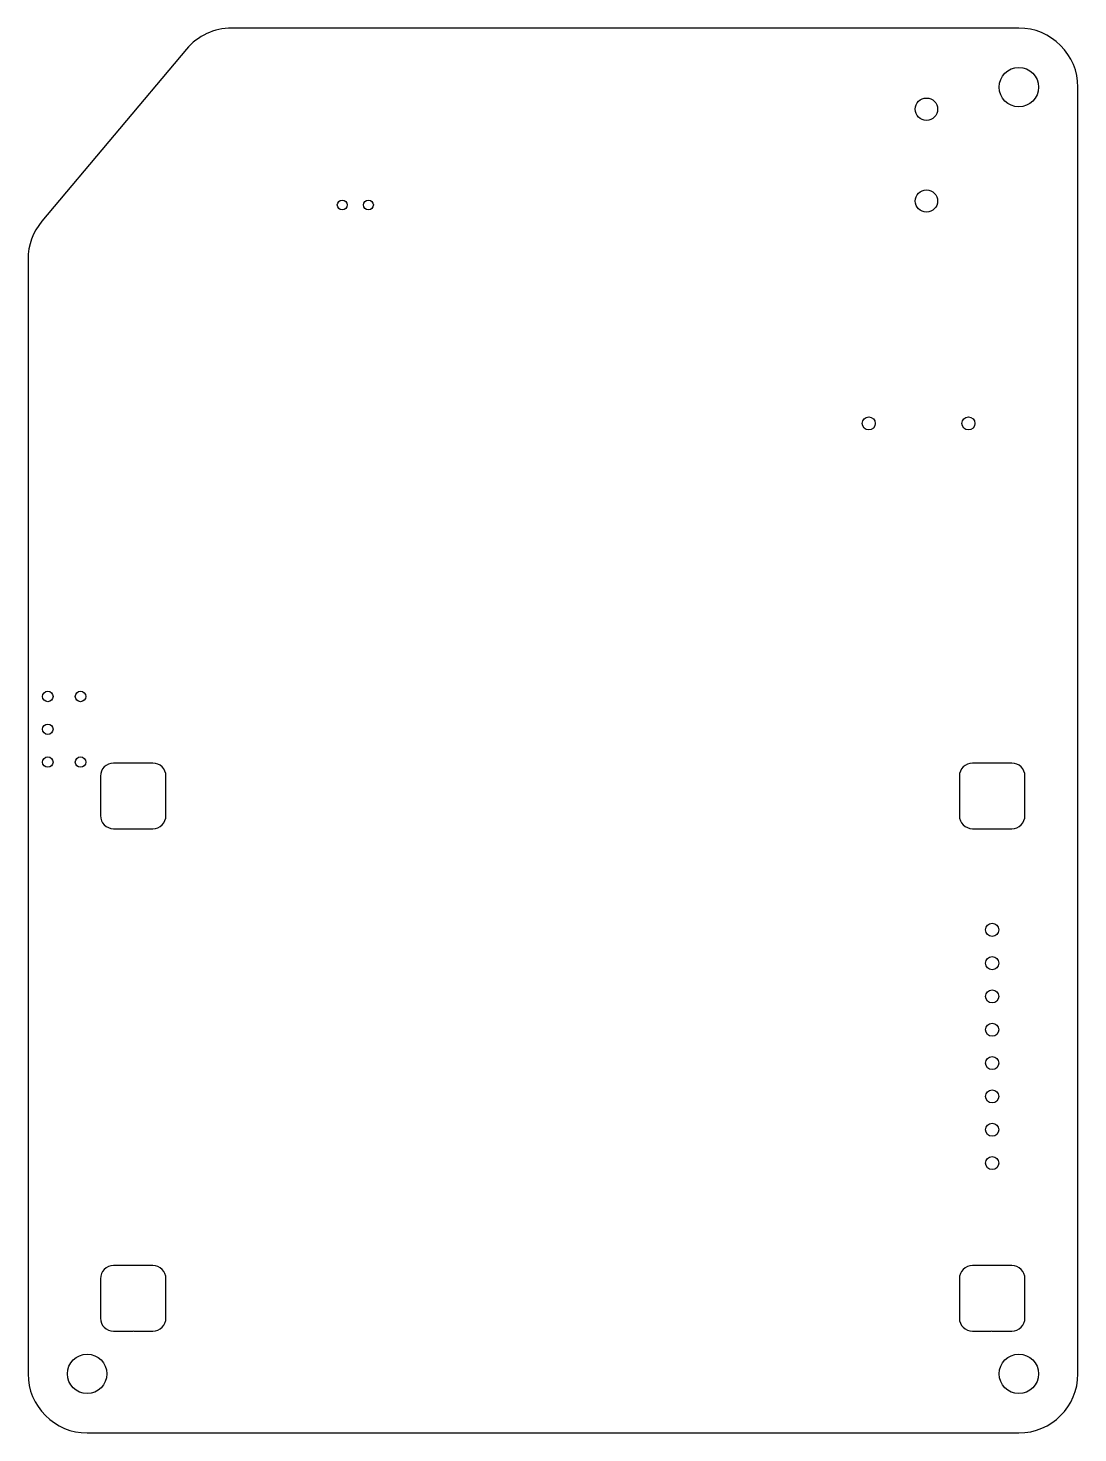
# Model space of a CAD drawing. Header units: millimetres. Extents: x -171 to -90, y 36 to 143.
import ezdxf

# ---------------------------------------------------------------- set-up
doc = ezdxf.new("R2010")
doc.units = ezdxf.units.MM
doc.layers.get('0').update_dxf_attribs({"linetype": 'CONTINUOUS'})

msp = doc.modelspace()

# ---------------------------------------------------------------- linework, layer by layer
for points in [[(-170.504935, 40.1, 0.4142137778), (-166.004935, 35.6), (-94.95, 35.6, 0.4142133333), (-90.45, 40.1), (-90.45, 138.182663, 0.4142142222), (-94.95, 142.682663), (-154.983954, 142.682663, 0.2215521897), (-158.429573, 141.07709), (-169.450554, 127.957364, 0.1764736544), (-170.504935, 125.062936), (-170.504935, 118.236455), (-170.504935, 101.236455), (-170.504935, 93.382236), (-170.504935, 85.090674), (-170.504935, 77.236455), (-170.504935, 60.236455)], [(-160.989555, 81.656256, 0.414214), (-159.989555, 82.656256), (-159.989555, 85.656256, 0.414214), (-160.989555, 86.656256), (-162.189555, 86.656256, 0.0268465391), (-162.489555, 86.640138), (-162.489555, 86.656256), (-163.989555, 86.656256, 0.414212), (-164.989555, 85.656256), (-164.989555, 84.156256), (-164.973437, 84.156256, 0.0268398916), (-164.989555, 83.856256), (-164.989555, 82.656256, 0.414212), (-163.989555, 81.656256)], [(-95.489555, 81.656256, 0.414214), (-94.489555, 82.656256), (-94.489555, 83.856256, 0.0268465391), (-94.505673, 84.156256), (-94.489555, 84.156256), (-94.489555, 85.656256, 0.414214), (-95.489555, 86.656256), (-96.989555, 86.656256), (-96.989555, 86.640138, 0.0268465391), (-97.289555, 86.656256), (-98.489555, 86.656256, 0.414212), (-99.489555, 85.656256), (-99.489555, 82.656256, 0.414212), (-98.489555, 81.656256)], [(-160.989555, 43.356256, 0.414214), (-159.989555, 44.356256), (-159.989555, 47.356256, 0.414214), (-160.989555, 48.356256), (-163.989555, 48.356256, 0.414212), (-164.989555, 47.356256), (-164.989555, 46.156256, 0.0268398916), (-164.973437, 45.856256), (-164.989555, 45.856256), (-164.989555, 44.356256, 0.414212), (-163.989555, 43.356256), (-162.489555, 43.356256), (-162.489555, 43.372374, 0.0268465391), (-162.189555, 43.356256)], [(-95.489555, 43.356256, 0.414214), (-94.489555, 44.356256), (-94.489555, 45.856256), (-94.505673, 45.856256, 0.0268465391), (-94.489555, 46.156256), (-94.489555, 47.356256, 0.414214), (-95.489555, 48.356256), (-98.489555, 48.356256, 0.414212), (-99.489555, 47.356256), (-99.489555, 44.356256, 0.414212), (-98.489555, 43.356256), (-97.289555, 43.356256, 0.0268465391), (-96.989555, 43.372374), (-96.989555, 43.356256)]]:
    msp.add_lwpolyline(points, format="xyb", close=True)
for centre, radius in [((-94.95, 138.182663), 1.5), ((-102, 136.5), 0.85), ((-146.55, 129.2), 0.375), ((-144.55, 129.2), 0.375), ((-102, 129.5), 0.85), ((-106.4, 112.55), 0.5), ((-98.8, 112.55), 0.5), ((-169.004935, 91.736455), 0.4), ((-166.504935, 91.736455), 0.4), ((-169.004935, 89.236455), 0.4), ((-169.004935, 86.736455), 0.4), ((-166.504935, 86.736455), 0.4), ((-96.99, 73.95), 0.5), ((-96.99, 71.41), 0.5), ((-96.99, 68.87), 0.5), ((-96.99, 66.33), 0.5), ((-96.99, 63.79), 0.5), ((-96.99, 61.25), 0.5), ((-96.99, 58.71), 0.5), ((-96.99, 56.17), 0.5), ((-166.004935, 40.1), 1.5), ((-94.95, 40.1), 1.5)]:
    msp.add_circle(centre, radius)

doc.saveas('drawing.dxf')
